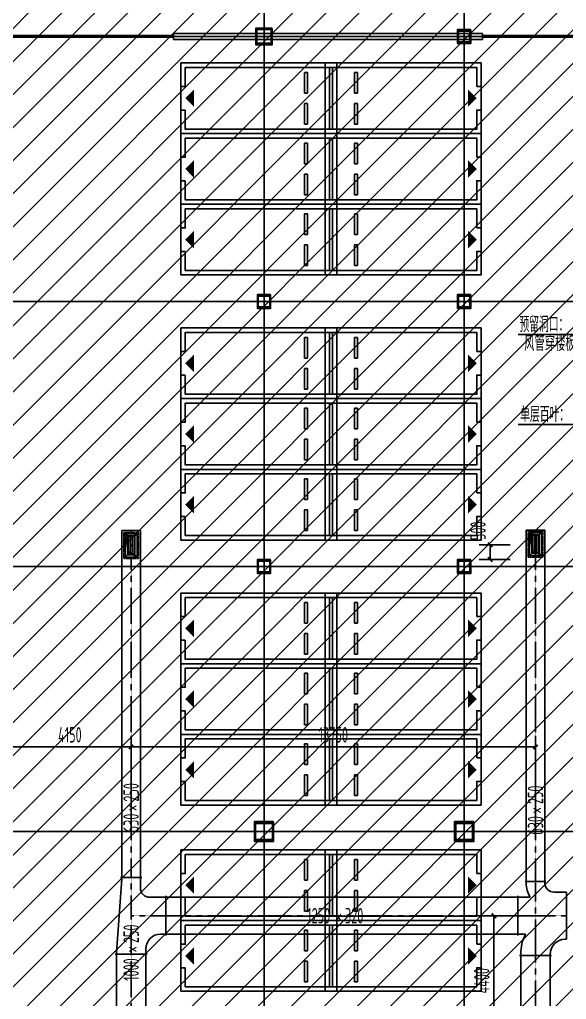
# Model space of a CAD drawing. Extents: x -20827274 to 1300756471, y -549375 to 3431892.
# Drawn here: x -53513 to -34936, y -360960 to -327688 of the extents above; entities that cross this region are included whole.
import ezdxf

# ---------------------------------------------------------------- set-up
doc = ezdxf.new("R2010")
doc.units = 0
doc.header["$LTSCALE"] = 10
for name, pattern in [('CENTER2', [1.125, 0.75, -0.125, 0.125, -0.125]), ('DASH', [0.35, 0.25, -0.1]), ('暖附图底图$0$DASH', [0.35, 0.25, -0.1]), ('暖附图底图$0$DOTE', [2.42, 2, -0.2, 0.02, -0.2])]:
    doc.linetypes.add(name, pattern=pattern)
for name, color, linetype in [('1-zs', 3, 'Continuous'), ('1-暖通标注', 4, 'Continuous'), ('1-标注暖通', 4, 'Continuous'), ('DUCT-排烟中心线', 5, 'CENTER2'), ('DUCT-排烟标注', 3, 'Continuous'), ('DUCT-排烟法兰', 4, 'Continuous'), ('DUCT-排烟管', 2, 'Continuous'), ('DUCT-排烟管立管', 2, 'Continuous'), ('DUCT-排烟管端线', 4, 'Continuous'), ('DUCT-排风风口', 7, 'Continuous'), ('H-TH_DIM', 3, 'Continuous'), ('Hvac-Hide', 8, 'DASH'), ('暖附图底图$0$00-停车位', 8, 'Continuous'), ('暖附图底图$0$1-标注暖通', 8, 'Continuous'), ('暖附图底图$0$A-WALL', 8, 'Continuous'), ('暖附图底图$0$DOOR_FIRE', 8, 'Continuous'), ('暖附图底图$0$DOTE', 8, 'Continuous')]:
    doc.layers.add(name, color=color, linetype=linetype)
doc.layers.add('F-非人防区', color=105, linetype='Continuous', lineweight=15)
doc.layers.add('暖附图底图$0$钢柱', color=8, linetype='Continuous', lineweight=35)
doc.styles.add('8B2_02', font='tssdeng.shx', dxfattribs={"width": 0.6, "bigfont": 'TSSDCHN.shx'})
doc.styles.add('8B2_02_T3', font='tssdeng.shx', dxfattribs={"width": 0.6, "bigfont": 'TSSDCHN.shx'})
doc.dimstyles.new('_TCH_ARCH&&150', dxfattribs={"dimtxt": 525, "dimasz": 150, "dimexe": 375, "dimexo": 450, "dimgap": 150, "dimtad": 1, "dimdec": 0, "dimrnd": 50, "dimzin": 0, "dimdsep": 46, "dimtxsty": '8B2_02_T3', "dimblk": 'ARCHTICK', "dimcen": 0.09, "dimclrt": 7, "dimazin": 2, "dimtfac": 1, "dimtdec": 0, "dimtix": 1, "dimtmove": 2, "dimatfit": 3, "dimfxl": 0, "dimtolj": 1, "dimtzin": 0, "dimarcsym": 0})

# ---------------------------------------------------------------- blocks, each defined once
blk = doc.blocks.new('$风口$00000108')
for p, q in [((-250, 135), (-190, 75)), ((-250, -135), (-250, 135)), ((200, 25), (-190, 25)), ((250, 135), (200, 75)), ((250, 135), (250, -135)), ((-250, -135), (-190, -75)), ((250, -135), (-250, -135)), ((200, -25), (-190, -25)), ((200, -75), (250, -135))]:
    blk.add_line(p, q)
at = {"linetype": 'Continuous'}
blk.add_line((250, 135), (-250, 135), dxfattribs=at)
at = {"lineweight": 40}
for p, q in [((-190, 75), (200, 75)), ((-190, -75), (-190, 75)), ((200, 75), (200, -75)), ((-190, -75), (200, -75))]:
    blk.add_line(p, q, dxfattribs=at)
blk = doc.blocks.new('暖附图底图$0$车位2400x5300')
at = {"layer": '暖附图底图$0$00-停车位', "color": 251}
for p, q in [((-875, -1000), (-175, -1000)), ((-875, -1100), (-875, -1000)), ((-875, -1100), (-175, -1100)), ((-175, -1100), (-175, -1000)), ((175, -1000), (875, -1000)), ((175, -1100), (175, -1000)), ((175, -1100), (875, -1100)), ((875, -1100), (875, -1000)), ((400, -5300), (-400, -5300))]:
    blk.add_line(p, q, dxfattribs=at)
blk.add_lwpolyline([(400, -5150), (400, -5300), (1200, -5300), (1200, 0), (-1200, 0), (-1200, -5300), (-400, -5300), (-400, -5150), (-1050, -5150), (-1050, -150), (1050, -150), (1050, -5150), (400, -5150)], dxfattribs=at)
blk.add_lwpolyline([(0, -5150, 0, 600, 0), (0, -4850, 600, 600, 0)], format="xyseb", dxfattribs=at)
blk = doc.blocks.new('暖附图底图$0$A$C00330F2E')
at = {"layer": '暖附图底图$0$钢柱', "color": 4, "lineweight": 35}
for points in [[(27125, -153050), (26575, -153050), (26575, -153600), (27125, -153600)], [(27095, -153570), (26605, -153570), (26605, -153080), (27095, -153080)], [(33875, -153100), (33425, -153100), (33425, -153550), (33875, -153550)], [(33845, -153520), (33455, -153520), (33455, -153130), (33845, -153130)], [(27075, -162100), (26625, -162100), (26625, -162550), (27075, -162550)], [(27045, -162520), (26655, -162520), (26655, -162130), (27045, -162130)], [(33875, -162100), (33425, -162100), (33425, -162550), (33875, -162550)], [(33845, -162520), (33455, -162520), (33455, -162130), (33845, -162130)], [(27075, -171100), (26625, -171100), (26625, -171550), (27075, -171550)], [(27045, -171520), (26655, -171520), (26655, -171130), (27045, -171130)], [(33875, -171100), (33425, -171100), (33425, -171550), (33875, -171550)], [(33845, -171520), (33455, -171520), (33455, -171130), (33845, -171130)], [(27175, -180000), (26525, -180000), (26525, -180650), (27175, -180650)], [(33975, -180000), (33325, -180000), (33325, -180650), (33975, -180650)], [(27135, -180610), (26565, -180610), (26565, -180040), (27135, -180040)], [(33935, -180610), (33365, -180610), (33365, -180040), (33935, -180040)]]:
    blk.add_lwpolyline(points, close=True, dxfattribs=at)
blk = doc.blocks.new('暖附图底图$0$$DorLib2D$00000213')
at = {"color": 0, "linetype": '暖附图底图$0$DASH', "const_width": 0.02}
blk.add_lwpolyline([(0.5, 0), (-0.5, 0)], dxfattribs=at)
blk = doc.blocks.new('暖附图底图$0$AFSFCS')
at = {"layer": '暖附图底图$0$A-WALL'}
for p, q in [((-37783.6, -328160.4), (-48283.6, -328160.4)), ((-48283.6, -328160.4), (-48283.6, -328360.4)), ((-48283.6, -328360.4), (-37783.6, -328360.4)), ((-37783.6, -328360.4), (-37783.6, -328160.4))]:
    blk.add_line(p, q, dxfattribs=at)
at = {"layer": '暖附图底图$0$DOTE', "color": 16, "linetype": '暖附图底图$0$DOTE', "ltscale": 1.5}
for p, q in [((-45208.6, -155629.3), (-45208.6, -385768.2)), ((-38408.6, -155629.3), (-38408.6, -385768.2)), ((-113117.3, -328260.4), (10791.4, -328260.4)), ((-113117.3, -337260.4), (10791.4, -337260.4)), ((-113117.3, -346260.4), (10791.4, -346260.4)), ((-113117.3, -355260.4), (10791.4, -355260.4))]:
    blk.add_line(p, q, dxfattribs=at)
blk.add_blockref('暖附图底图$0$A$C00330F2E', (-72058.6, -174935.4))
at = {"layer": '暖附图底图$0$00-停车位'}
for p, rotation in [((-42733.6, -330360.4), 270), ((-43133.6, -330360.4), 90), ((-42733.6, -332760.4), 270), ((-43133.6, -332760.4), 90), ((-42733.6, -335160.4), 270), ((-43133.6, -335160.4), 90), ((-42733.6, -339360.4), 270), ((-43133.6, -339360.4), 90), ((-42733.6, -341760.4), 270), ((-43133.6, -341760.4), 90), ((-42733.6, -344160.4), 270), ((-43133.6, -344160.4), 90), ((-42733.6, -348360.4), 270), ((-43133.6, -348360.4), 90), ((-42733.6, -350760.4), 270), ((-43133.6, -350760.4), 90), ((-42733.6, -353160.4), 270), ((-43133.6, -353160.4), 90), ((-42733.6, -357085.4), 270), ((-43133.6, -357085.4), 90), ((-42733.6, -359485.4), 270), ((-43133.6, -359485.4), 90)]:
    blk.add_blockref('暖附图底图$0$车位2400x5300', p, dxfattribs=dict(at, rotation=rotation))
at = {"layer": '暖附图底图$0$DOOR_FIRE', "xscale": 5500, "yscale": -5500, "zscale": 200}
for p in [(-51033.6, -328260.4), (-35033.6, -328260.4)]:
    blk.add_blockref('暖附图底图$0$$DorLib2D$00000213', p, dxfattribs=at)
blk = doc.blocks.new('暖附图底图')
at = {"layer": '暖附图底图$0$1-标注暖通', "linetype": '暖附图底图$0$DASH'}
blk.add_blockref('暖附图底图$0$AFSFCS', (500000, 0), dxfattribs=at)
blk = doc.blocks.new('_ArchTick')
at = {"color": 0, "linetype": 'ByBlock', "const_width": 0.4}
blk.add_lwpolyline([(-0.5, -0.5), (0.5, 0.5)], dxfattribs=at)
blk = doc.blocks.new('*D1143')
at = {"layer": 'Defpoints', "color": 0, "transparency": 16777216}
for p in [(-49724, -352387), (-53884, -354935), (-49724, -354935)]:
    blk.add_point(p, dxfattribs=at)
at = {"layer": 'H-TH_DIM', "color": 0, "lineweight": -2, "transparency": 16777216}
for p, q in [((-53884, -354485), (-53884, -352012)), ((-49724, -354485), (-49724, -352012)), ((-53884, -352387), (-49724, -352387))]:
    blk.add_line(p, q, dxfattribs=at)
at = {"layer": 'H-TH_DIM', "color": 0, "lineweight": -2, "transparency": 16777216, "xscale": 150, "yscale": 150, "zscale": 150, "rotation": 180}
blk.add_blockref('_ArchTick', (-53884, -352387), dxfattribs=at)
at = {"layer": 'H-TH_DIM', "color": 0, "lineweight": -2, "transparency": 16777216, "xscale": 150, "yscale": 150, "zscale": 150}
blk.add_blockref('_ArchTick', (-49724, -352387), dxfattribs=at)
at = {"layer": 'H-TH_DIM', "color": 7, "transparency": 16777216, "insert": (-51804, -351975), "char_height": 525, "attachment_point": 5, "style": '8B2_02_T3'}
blk.add_mtext('\\A1;4150', dxfattribs=at)
blk = doc.blocks.new('*D1144')
at = {"layer": 'Defpoints', "color": 0, "transparency": 16777216}
for p in [(-35986, -352387), (-49724, -354935), (-35986, -354935)]:
    blk.add_point(p, dxfattribs=at)
at = {"layer": 'H-TH_DIM', "color": 0, "lineweight": -2, "transparency": 16777216}
for p, q in [((-49724, -354485), (-49724, -352012)), ((-35986, -354485), (-35986, -352012)), ((-49724, -352387), (-35986, -352387))]:
    blk.add_line(p, q, dxfattribs=at)
at = {"layer": 'H-TH_DIM', "color": 0, "lineweight": -2, "transparency": 16777216, "xscale": 150, "yscale": 150, "zscale": 150, "rotation": 180}
blk.add_blockref('_ArchTick', (-49724, -352387), dxfattribs=at)
at = {"layer": 'H-TH_DIM', "color": 0, "lineweight": -2, "transparency": 16777216, "xscale": 150, "yscale": 150, "zscale": 150}
blk.add_blockref('_ArchTick', (-35986, -352387), dxfattribs=at)
at = {"layer": 'H-TH_DIM', "color": 7, "transparency": 16777216, "insert": (-42855, -351975), "char_height": 525, "attachment_point": 5, "style": '8B2_02_T3'}
blk.add_mtext('\\A1;13750', dxfattribs=at)
blk = doc.blocks.new('*D1145')
at = {"layer": 'Defpoints', "color": 0, "transparency": 16777216}
for p in [(-37526, -345524), (-36394, -345524), (-36394, -346023)]:
    blk.add_point(p, dxfattribs=at)
at = {"layer": 'H-TH_DIM', "color": 0, "lineweight": -2, "transparency": 16777216}
for p, q in [((-36844, -345524), (-37901, -345524)), ((-37526, -346023), (-37526, -345524)), ((-36844, -346023), (-37901, -346023))]:
    blk.add_line(p, q, dxfattribs=at)
at = {"layer": 'H-TH_DIM', "color": 0, "lineweight": -2, "transparency": 16777216, "xscale": 150, "yscale": 150, "zscale": 150}
for p, rotation in [((-37526, -345524), 90), ((-37526, -346023), 270)]:
    blk.add_blockref('_ArchTick', p, dxfattribs=dict(at, rotation=rotation))
at = {"layer": 'H-TH_DIM', "color": 7, "transparency": 16777216, "insert": (-37938, -345046), "char_height": 525, "attachment_point": 5, "rotation": 90, "style": '8B2_02_T3'}
blk.add_mtext('\\A1;500', dxfattribs=at)
blk = doc.blocks.new('*D1189')
at = {"layer": 'Defpoints', "color": 0, "transparency": 16777216}
for p in [(-37399, -358119), (-35823, -358119), (-35823, -362534)]:
    blk.add_point(p, dxfattribs=at)
at = {"layer": 'H-TH_DIM', "color": 0, "lineweight": -2, "transparency": 16777216}
for p, q in [((-36273, -358119), (-37774, -358119)), ((-37399, -362534), (-37399, -358119)), ((-36273, -362534), (-37774, -362534))]:
    blk.add_line(p, q, dxfattribs=at)
at = {"layer": 'H-TH_DIM', "color": 0, "lineweight": -2, "transparency": 16777216, "xscale": 150, "yscale": 150, "zscale": 150}
for p, rotation in [((-37399, -358119), 90), ((-37399, -362534), 270)]:
    blk.add_blockref('_ArchTick', p, dxfattribs=dict(at, rotation=rotation))
at = {"layer": 'H-TH_DIM', "color": 7, "transparency": 16777216, "insert": (-37811, -360327), "char_height": 525, "attachment_point": 5, "rotation": 90, "style": '8B2_02_T3'}
blk.add_mtext('\\A1;4400', dxfattribs=at)

msp = doc.modelspace()

# ---------------------------------------------------------------- hatches: boundary and pattern name
at = {"layer": 'F-非人防区'}
h = msp.add_hatch(dxfattribs=at)
h.set_pattern_fill('ANSI31', color=8, scale=500)
h.set_pattern_definition([(45, (-67108.6, 126739.6), (-561.266, 561.266), [])])
edge = h.paths.add_edge_path()
edge.add_line((26041.4, -160910.4), (26041.4, -174910.4))
edge.add_line((26041.4, -174910.4), (44466.4, -174910.4))
edge.add_line((44466.4, -174910.4), (44466.4, -230535.4))
edge.add_line((44466.4, -230535.4), (29591.4, -230535.4))
edge.add_line((29591.4, -230535.4), (29591.4, -228585.4))
edge.add_line((29591.4, -228585.4), (32466.4, -228585.4))
edge.add_line((32466.4, -228585.4), (32466.4, -223185.4))
edge.add_line((32466.4, -223185.4), (6116.4, -223185.4))
edge.add_line((6116.4, -223185.4), (6116.4, -236210.4))
edge.add_line((6116.4, -236210.4), (5916.4, -236210.4))
edge.add_line((5916.4, -236210.4), (5921.1, -289912.2))
edge.add_line((5921.1, -289912.2), (35191.4, -289912.2))
edge.add_line((35191.4, -289912.2), (35191.4, -296310.4))
edge.add_line((35191.4, -296310.4), (35041.4, -296310.4))
edge.add_line((35041.4, -296310.4), (35041.4, -296910.4))
edge.add_line((35041.4, -296910.4), (35641.4, -296910.4))
edge.add_line((35641.4, -296910.4), (44736.4, -305099.6))
edge.add_line((44736.4, -305099.6), (22456.5, -329844))
edge.add_line((22456.5, -329844), (22456.5, -340006.4))
edge.add_line((22456.5, -340006.4), (-13248.1, -379660.4))
edge.add_line((-13248.1, -379660.4), (-90108.6, -379660.4))
edge.add_line((-90108.6, -379660.4), (-90108.6, -373660.4))
edge.add_line((-90108.6, -373660.4), (-91358.6, -373660.4))
edge.add_arc((-91358.6, -361660.4), 12000, 180, 270, ccw=False)
edge.add_line((-103358.6, -361660.4), (-103358.6, -333450.4))
edge.add_line((-103358.6, -333450.4), (-95358.6, -333436.6))
edge.add_line((-95358.6, -333436.6), (-95358.6, -160610.4))
edge.add_line((-95358.6, -160610.4), (-86333.4, -160610.4))
edge.add_line((-86333.4, -160610.4), (-86333.6, -149790))
edge.add_line((-86333.6, -149790), (-73433.4, -149790))
edge.add_line((-73433.4, -149790), (-73433.4, -160610.4))
edge.add_line((-73433.4, -160610.4), (26041.4, -160910.4))

# ---------------------------------------------------------------- linework, layer by layer
at = {"layer": '1-标注暖通'}
for p, q in [((-36580.3, -338387), (-32343, -338387)), ((-36580.3, -341442.4), (-32343, -341442.4))]:
    msp.add_line(p, q, dxfattribs=at)
at = {"layer": 'DUCT-排烟中心线'}
for p, q in [((-35986, -356953.7), (-35986, -345026.8)), ((-49723.9, -345116.6), (-49723.9, -345042.8)), ((-49723.9, -356818.7), (-49723.9, -345976.6)), ((-49723.9, -356818.9), (-49723.9, -358118.9)), ((-35986, -356953.9), (-35986, -357003.9)), ((-35986, -357003.9), (-35986, -358118.9)), ((-49723.9, -358118.9), (-49723.9, -359418.9)), ((-49723.9, -358118.9), (-48548.9, -358118.9)), ((-36586.2, -358118.9), (-48548.9, -358118.9)), ((-36586, -358118.9), (-36536, -358118.9)), ((-36536, -358118.9), (-35986, -358118.9)), ((-34986, -358118.9), (-35986, -358118.9)), ((-35986, -359418.9), (-35986, -358118.9)), ((-34936, -358118.9), (-34986, -358118.9)), ((-49723.9, -364298.8), (-49723.9, -359419.1)), ((-35986, -359468.9), (-35986, -359418.9)), ((-35986, -359469.1), (-35986, -364010.5))]:
    msp.add_line(p, q, dxfattribs=at)
at = {"layer": 'DUCT-排烟法兰'}
for p, q in [((-49363.9, -356818.8), (-50083.9, -356818.8)), ((-36338.5, -356953.8), (-35633.5, -356953.8)), ((-48548.8, -358788.9), (-48548.8, -357448.9)), ((-36586.1, -358788.9), (-36586.1, -357448.9)), ((-36586.1, -358788.9), (-36586.1, -357448.9)), ((-50268.9, -359419), (-49178.9, -359419)), ((-35441, -359469), (-36531, -359469))]:
    msp.add_line(p, q, dxfattribs=at)
at = {"layer": 'DUCT-排烟法兰', "color": 18, "true_color": 0x000000}
for p in [(-49723.9, -345546.6, -0.1), (-49723.9, -345546.6, 0.1), (-35986, -345502.8, -0.1), (-35986, -345502.8, 0.1), (-49723.9, -356818.7, 500), (-49723.9, -356818.9, 500), (-35986, -356953.7, 500), (-35986, -356953.9, 500), (-48548.9, -358118.9, 1000), (-48548.7, -358118.9, 1000), (-36586.2, -358118.9, 1000), (-36586.2, -358118.9, 1000), (-36586, -358118.9, 1000), (-36586, -358118.9, 1000), (-34936, -358118.9, 1000), (-49723.9, -359418.9, 500), (-49723.9, -359419.1, 500), (-35986, -359468.9, 500), (-35986, -359469.1, 500)]:
    msp.add_point(p, dxfattribs=at)
at = {"layer": 'DUCT-排烟管'}
for p, q in [((-35671, -345026.8), (-36301, -345026.8)), ((-36301, -345026.8), (-36301, -356953.7)), ((-35671, -356953.7), (-35671, -345026.8)), ((-49408.9, -345042.8), (-50038.9, -345042.8)), ((-50038.9, -345042.8), (-50038.9, -356818.7)), ((-49408.9, -356818.7), (-49408.9, -345042.8)), ((-50223.9, -359368.9), (-50038.9, -356868.9)), ((-50038.9, -356818.7), (-49408.9, -356818.7)), ((-50038.9, -356868.9), (-50038.9, -356818.9)), ((-49408.9, -356818.9), (-49408.9, -357178.9)), ((-36301, -356953.7), (-35671, -356953.7)), ((-36301, -356953.9), (-36301, -357003.9)), ((-35671, -357003.9), (-35671, -356953.9)), ((-34936, -357318.9), (-35356, -357318.9)), ((-49093.9, -357493.9), (-48548.9, -357493.9)), ((-36586.2, -357493.9), (-48548.9, -357493.9)), ((-48548.9, -357493.9), (-48548.9, -358743.9)), ((-36586.2, -358743.9), (-36586.2, -357493.9)), ((-36536, -357493.9), (-36586, -357493.9)), ((-36164, -357493.9), (-36536, -357493.9)), ((-48548.9, -358743.9), (-48723.9, -358743.9)), ((-48548.9, -358743.9), (-36586.2, -358743.9)), ((-36586, -358743.9), (-36536, -358743.9)), ((-36536, -358743.9), (-36325.5, -358743.9)), ((-34986, -358918.9), (-34936, -358918.9)), ((-49223.9, -359243.9), (-49223.9, -359418.9)), ((-50223.9, -359418.9), (-50223.9, -359368.9)), ((-49223.9, -359419.1), (-50223.9, -359419.1)), ((-50223.9, -359419.1), (-50223.9, -364298.8)), ((-49223.9, -364298.8), (-49223.9, -359419.1)), ((-36486, -359418.9), (-36486, -359468.9)), ((-36486, -359469.1), (-36486, -364010.5)), ((-35486, -359469.1), (-36486, -359469.1)), ((-35486, -359468.9), (-35486, -359418.9)), ((-35486, -364010.5), (-35486, -359469.1))]:
    msp.add_line(p, q, dxfattribs=at)
for centre, radius, start, end in [((-35356, -357003.9), 945, 180, 211.23293), ((-35356, -357003.9), 315, 180, 270), ((-49093.9, -357178.9), 315, 180, 270), ((-48723.9, -359243.9), 500, 90, 180), ((-34986, -359418.9), 1500, 153.25632, 180), ((-34986, -359418.9), 500, 90, 180)]:
    msp.add_arc(centre, radius, start, end, dxfattribs=at)
at = {"layer": 'DUCT-排烟管', "color": 18, "true_color": 0x000000}
for p in [(-49723.9, -356818.9, 500), (-35986, -356953.9, 500), (-48548.9, -358118.9, 1000), (-36586, -358118.9, 1000), (-34936, -358118.9, 1000), (-49723.9, -359418.9, 500), (-35986, -359468.9, 500)]:
    msp.add_point(p, dxfattribs=at)
at = {"layer": 'DUCT-排烟管立管'}
for p, q in [((-49523.9, -345146.6), (-49923.9, -345146.6)), ((-49923.9, -345146.6), (-49923.9, -345946.6)), ((-49523.9, -345946.6), (-49523.9, -345146.6)), ((-35786, -345102.8), (-36186, -345102.8)), ((-36186, -345102.8), (-36186, -345902.8)), ((-35786, -345902.8), (-35786, -345102.8)), ((-49923.9, -345946.6), (-49523.9, -345946.6)), ((-36186, -345902.8), (-35786, -345902.8))]:
    msp.add_line(p, q, dxfattribs=at)
at = {"layer": 'DUCT-排烟管端线'}
for p, q in [((-49823.9, -345746.6), (-49923.9, -345146.6)), ((-36086, -345702.8), (-36186, -345102.8)), ((-49523.9, -345946.6), (-49823.9, -345746.6)), ((-35786, -345902.8), (-36086, -345702.8)), ((-50038.9, -356818.9), (-49408.9, -356818.9)), ((-35671, -356953.9), (-36301, -356953.9)), ((-34936, -358918.9), (-34936, -357318.9)), ((-36586, -358743.9), (-36586, -357493.9)), ((-49223.9, -359418.9), (-50223.9, -359418.9)), ((-36486, -359468.9), (-35486, -359468.9))]:
    msp.add_line(p, q, dxfattribs=at)
at = {"layer": 'Hvac-Hide'}
for p, q in [((-49478.9, -345101.6), (-49968.9, -345101.6)), ((-49968.9, -345101.6), (-49968.9, -345991.6)), ((-49478.9, -345991.6), (-49478.9, -345101.6)), ((-35741, -345057.8), (-36231, -345057.8)), ((-36231, -345057.8), (-36231, -345947.8)), ((-35741, -345947.8), (-35741, -345057.8)), ((-49968.9, -345991.6), (-49478.9, -345991.6)), ((-36231, -345947.8), (-35741, -345947.8)), ((-48548.9, -357493.9), (-48548.9, -358743.9))]:
    msp.add_line(p, q, dxfattribs=at)

# ---------------------------------------------------------------- block references
at = {"layer": '1-zs'}
msp.add_blockref('暖附图底图', (-500000, 0), dxfattribs=at)
at = {"layer": 'DUCT-排风风口', "xscale": 1.6, "yscale": 1.481481481481482, "rotation": 89.99999999999999}
for p in [(-49723.9, -345546.6, 2600), (-35986, -345502.8, 2600)]:
    msp.add_blockref('$风口$00000108', p, dxfattribs=at)

# ---------------------------------------------------------------- texts
at = {"layer": '1-暖通标注', "style": '8B2_02', "width": 0.7}
msp.add_text('风管穿楼板处设FD防火阀', height=525, dxfattribs=at).set_placement((-36370.2, -338943.4))
at = {"layer": '1-标注暖通', "style": '8B2_02', "width": 0.6}
for s, p in [('预留洞口：', (-36527.9, -338300.7)), ('单层百叶：', (-36503.7, -341356.1))]:
    msp.add_text(s, height=525, dxfattribs=at).set_placement(p)
at = {"layer": 'DUCT-排烟标注', "style": '8B2_02', "width": 0.6}
for s, p in [('250', (-49461.4, -354244.6, 500)), ('250', (-35723.5, -354327.7, 500)), ('630', (-49461.4, -355286.5, 500)), ('×', (-49461.4, -354559.6, 500)), ('×', (-35723.5, -354642.7, 500)), ('630', (-35723.5, -355369.6, 500)), ('250', (-49461.4, -359046.6, 500)), ('×', (-49461.4, -359361.6, 500)), ('1000', (-49461.4, -360330.8, 500))]:
    msp.add_text(s, height=525, rotation=90, dxfattribs=at).set_placement(p)
for s, p in [('1250', (-43741, -358381.4, 1000)), ('320', (-42456.7, -358381.4, 1000)), ('×', (-42771.7, -358381.4, 1000))]:
    msp.add_text(s, height=525, dxfattribs=at).set_placement(p)

# ---------------------------------------------------------------- dimensions: what is measured, and where the dimension line sits
at = {"layer": 'H-TH_DIM'}
dim = msp.add_linear_dim(base=(-37525.8, -345523.6), p1=(-36393.6, -346023.5), p2=(-36393.6, -345523.6), angle=90, dimstyle='_TCH_ARCH&&150', dxfattribs=at)
dim.commit()
dim.dimension.update_dxf_attribs({"geometry": '*D1145', "text_midpoint": (-37938.3, -345046.5), "dimtype": 129})
for p1, p2, distance, picture, middle in [((-53883.6, -354935.4), (-49723.9, -354935.4), 2548.2, '*D1143', (-51803.8, -351974.8)), ((-49723.9, -354935.4), (-35986, -354935.4), 2548.2, '*D1144', (-42854.9, -351974.8)), ((-35822.9, -362534.3), (-35822.9, -358118.9), 1575.6, '*D1189', (-37811, -360326.6))]:
    dim = msp.add_aligned_dim(p1=p1, p2=p2, distance=distance, dimstyle='_TCH_ARCH&&150', dxfattribs=at)
    dim.commit()
    dim.dimension.update_dxf_attribs({"geometry": picture, "text_midpoint": middle})

doc.saveas('drawing.dxf')
